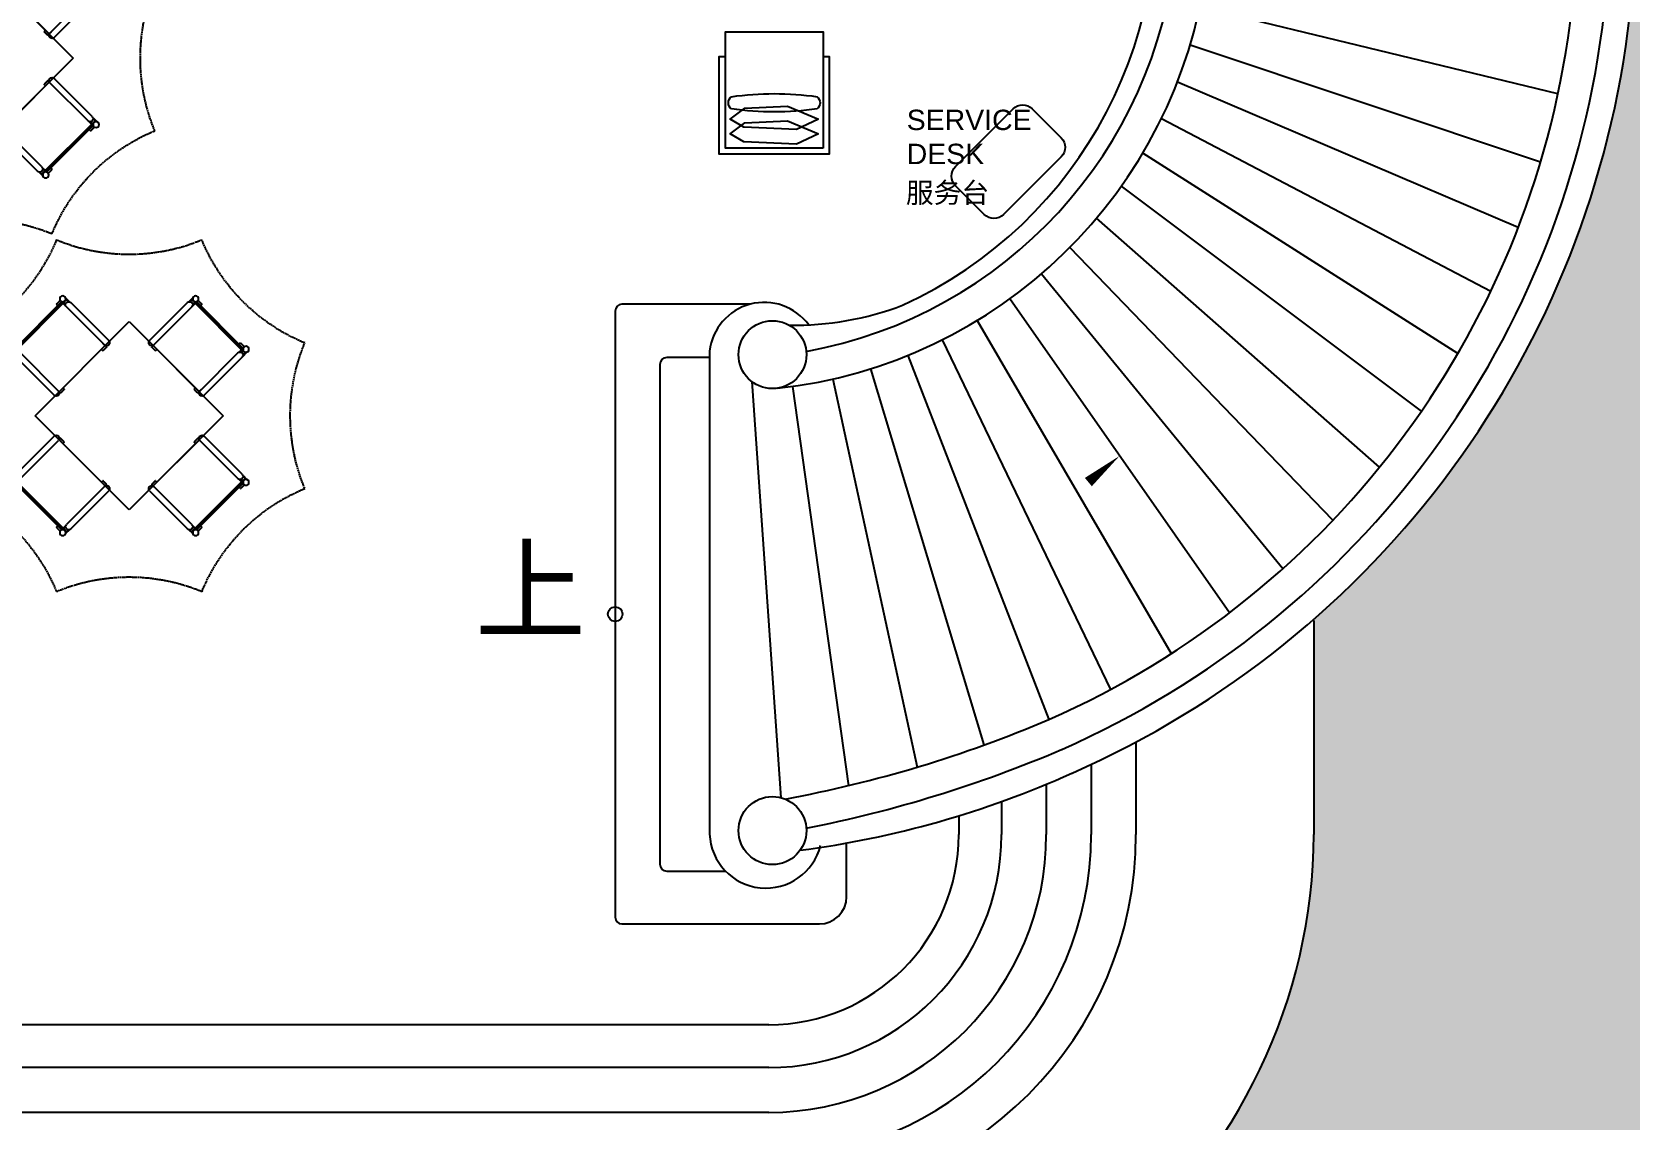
# Model space of a CAD drawing. Header units: millimetres. Extents: x -6033 to 120673, y -4970 to 90533.
# Drawn here: x 61797 to 73569, y 49717 to 57727 of the extents above; entities that cross this region are included whole.
import ezdxf

# ---------------------------------------------------------------- set-up
doc = ezdxf.new("R2010")
doc.units = ezdxf.units.MM
doc.linetypes.add('I-AR$0$ACAD_ISO02W100', pattern=[15, 12, -3])
for name, color, linetype in [('I-AR$0$3-地面', 8, 'Continuous'), ('I-AR$0$9-填充', 8, 'Continuous'), ('I-AR$0$A-stairs', 2, 'Continuous'), ('I-AR$0$D-FURN', 1, 'Continuous'), ('I-AR$0$FF-活动家具', 1, 'Continuous'), ('I-AR$0$ID-TEXT-HEADING-3', 3, 'Continuous'), ('I-AR$0$L-ELEV-MARK', 253, 'Continuous'), ('I-AR$0$P-平面活动家具', 1, 'Continuous')]:
    doc.layers.add(name, color=color, linetype=linetype)
doc.layers.add('I-AR$0$I-SCOPE', color=252, linetype='Continuous', lineweight=35)
doc.styles.add('I-AR$0$Arial', font='ARIALUNI.ttf')
doc.styles.add('I-AR$0$MtXpl_', font='SimSun.ttf')
pattern_1 = [(90, (-273251.6522538068, 190733.4542391462), (-359.2102448, 359.2102448), [95.25, -623.1704896]), (45, (-273251.6522538068, 190733.4542391462), (-359.2102448427661, 359.2102448427661), [95.25, -412.75]), (135, (-273251.6522538068, 190733.4542391462), (-359.2102448427661, -359.2102448427661), [95.25, -412.75])]

# ---------------------------------------------------------------- blocks, each defined once
blk = doc.blocks.new('I-AR$0$pool-chair')
at = {"layer": 'I-AR$0$P-平面活动家具'}
blk.add_lwpolyline([(7583.431403038206, 27375.4592798413), (8383.431403038148, 27375.45927984094), (8383.431403038156, 28325.45927984115), (7583.431403038211, 28325.45927984151)], close=True, dxfattribs=at)
for points in [[(7583.43140303821, 28125.45927984133), (7533.43140303821, 28125.45927984133), (7533.431403038183, 27325.45927984133), (8433.431403038183, 27325.45927984133), (8433.431403038188, 28125.45927984133), (8383.431403038154, 28125.45927984133)], [(7621.04293952445, 27611.40440998139), (7802.902928042509, 27527.29669840267), (8233.14011066156, 27546.28981285827), (8345.666630010122, 27611.25702909514), (8224.993877631896, 27702.29258525936), (7874.840591478445, 27718.57611960085), (7621.04293952445, 27611.40440998139)], [(7621.04293952445, 27492.02656301955), (7802.902928042509, 27407.91885144083), (8233.14011066156, 27426.91196589643), (8345.666630010122, 27491.8791821333), (8224.993877631896, 27582.91473829752), (7874.840591478445, 27599.19827263901), (7621.04293952445, 27492.02656301955)]]:
    blk.add_lwpolyline(points, dxfattribs=at)
for centre, radius, start, end in [((7670.931403038167, 27745.98108734847), 62.49999999998617, 126.8698976458505, 233.1301023541421), ((7983.431403038182, 25358.48108734848), 2462.500000000003, 81.82876644005023, 98.17123355994975), ((8295.9314030382, 27745.98108734847), 62.49999999998617, 306.8698976458361, 53.13010235418405), ((7983.431403038182, 30133.48108734849), 2462.500000000003, 261.828766440026, 278.1712335599741)]:
    blk.add_arc(centre, radius, start, end, dxfattribs=at)
blk = doc.blocks.new('I-AR$0$A$C5e96f56e')
at = {"layer": 'I-AR$0$L-ELEV-MARK', "color": 252, "linetype": 'I-AR$0$ACAD_ISO02W100'}
for centre, start, end in [((-989.9494936630363, 2389.94949366356), 270, 314.9999999976418), ((989.9494936595438, 2389.949493663502), 225, 270), ((-2389.949493663036, 989.9494936636183), 314.9999999976418, 0), ((2389.949493667344, 989.9494936636765), 180, 225), ((-2389.94949366292, -989.9494936589617), 0, 45), ((2389.949493667344, -989.9494936589035), 134.9999999976418, 180), ((-989.9494936630363, -2389.949493658787), 45, 90), ((989.9494936595438, -2389.949493658787), 90, 134.9999999976418)]:
    blk.add_arc(centre, 1400, start, end, dxfattribs=at)
blk = doc.blocks.new('I-AR$0$SGDFHGDH')
at = {"layer": 'I-AR$0$FF-活动家具', "lineweight": -3}
for p, q in [((270444.0835179845, 259794.8172836787), (270444.0835540656, 260190.8173004687)), ((270446.5836270346, 260242.3952539102), (270446.5834610866, 260201.1250618267)), ((270451.5835303146, 260207.5876207647), (270451.5835707715, 260234.849452412)), ((270481.583551167, 260230.1896313143), (270481.5835513453, 260236.0794924278)), ((270481.5835504825, 260207.5878104137), (270481.5835510769, 260227.2154158549)), ((270487.8760224691, 260246.6296053597), (270487.8760644505, 260241.8708815997)), ((270487.8760499675, 260218.8712093037), (270487.8760660226, 260198.0891870657)), ((270969.8382987556, 260241.8711527787), (270487.8760644856, 260241.8669009166)), ((270487.8760644856, 260241.8669009166), (270487.8766553396, 260230.1899497455)), ((270487.8768058511, 260227.2154158549), (270487.8782799727, 260198.0825856603)), ((270489.0835587296, 260190.8171050747), (270489.0835821026, 259794.8170925187)), ((270527.8760404155, 260241.8712901867), (270527.8760346785, 260256.8708883247)), ((270929.8383087736, 260256.8712978297), (270929.8382889236, 260241.8712198247)), ((270968.6305482686, 259794.8174852967), (270968.6305248966, 260190.8174978527)), ((270969.8382987556, 260241.8711527787), (270969.8383026505, 260246.8763201343)), ((270969.8382987556, 260241.8711527787), (270969.8388885906, 260230.2143370425)), ((270969.8383259146, 260198.0899381107), (270969.8383181386, 260218.8710048497)), ((270969.8390403361, 260227.2154158549), (270969.8405137643, 260198.0962912443)), ((270976.1305743554, 260230.2146554019), (270976.1305623507, 260236.1585990833)), ((270976.1306200536, 260207.5878266157), (270976.1305804127, 260227.2154158549)), ((270991.1587194655, 260230.2154158263), (270991.1587194655, 260230.2153880392)), ((271006.1305213126, 260207.5880077977), (271006.1306501306, 260234.849304868)), ((271011.1307134326, 260201.1247334657), (271011.1306732011, 260242.3951061026)), ((271013.6305295606, 260190.8173024597), (271013.6305529326, 259794.8172899027)), ((270967.8383596451, 259787.3232178664), (270967.8383400096, 259810.6230682887)), ((271218.8571748522, 259787.3232442735), (270238.8571748522, 259787.3232442735)), ((270238.8571748522, 259787.3232442735), (270238.8571748522, 258807.3232442735)), ((270487.8760370694, 259787.3232709016), (270487.8760428065, 259772.3232597567)), ((270487.8760370694, 259787.3232709016), (270969.838312635, 259787.3232176454)), ((270527.8760526385, 259772.3231927107), (270527.8760130345, 259787.3232664817)), ((270929.8383699018, 259787.3232220653), (270929.8383011465, 259772.3231223487)), ((270969.8383109776, 259772.3230553027), (270969.8383126595, 259787.5449446057)), ((271218.8571748522, 258807.3232442735), (271218.8571748522, 259787.3232442735)), ((269783.7851652156, 259579.5967920911), (269825.055357299, 259579.5969580392)), ((269818.592798361, 259574.5968888112), (269791.3309667137, 259574.5968483542)), ((270231.363135447, 259582.0969011412), (269835.363118657, 259582.0968650602)), ((271226.3512142573, 259582.0969011412), (271622.3512310473, 259582.0968650602)), ((271673.9291844888, 259579.5967920911), (271632.6589924053, 259579.5969580392)), ((271639.1215513433, 259574.5968888112), (271666.3833829907, 259574.5968483542)), ((269784.309128939, 259498.3043787102), (269769.309530801, 259498.3043844472)), ((269779.550813766, 259538.3043966566), (269784.309537526, 259538.3043546752)), ((269784.309266347, 259056.3421203702), (269784.3135182091, 259538.3043546401)), ((269784.3135182091, 259538.3043546401), (269795.9904693802, 259538.3037637861)), ((269795.9907878114, 259544.5968679588), (269790.1009266979, 259544.5968677804)), ((269818.592608712, 259544.5968686432), (269798.9650032708, 259544.5968680488)), ((269798.9650032708, 259538.3036132747), (269828.0978334654, 259538.302139153)), ((269807.309209822, 259538.3043691582), (269828.09123206, 259538.3043531032)), ((269835.363314051, 259537.0968603962), (270231.363326607, 259537.0968370232)), ((270238.8571482241, 259538.3043820564), (270238.8572014803, 259056.3421064907)), ((270238.8571482241, 259538.3043820564), (270253.857159369, 259538.3043763192)), ((270253.857226415, 259498.3043664872), (270238.857152644, 259498.3044060912)), ((271203.8571232893, 259498.3043664872), (271218.8571970603, 259498.3044060912)), ((271218.8572014802, 259538.3043820564), (271203.8571903353, 259538.3043763192)), ((271218.8572014802, 259538.3043820564), (271218.857148224, 259056.3421064907)), ((271622.3510356533, 259537.0968603962), (271226.3510230973, 259537.0968370232)), ((271658.7493464335, 259538.3036132747), (271629.616516239, 259538.302139153)), ((271650.4051398823, 259538.3043691582), (271629.6231176443, 259538.3043531032)), ((271639.1217409923, 259544.5968686432), (271658.7493464335, 259544.5968680488)), ((271661.7235618929, 259544.5968679588), (271667.6134230064, 259544.5968677804)), ((271673.4008314952, 259538.3043546401), (271661.7238803241, 259538.3037637861)), ((271673.4050833573, 259056.3421203702), (271673.4008314952, 259538.3043546401)), ((271678.1635359383, 259538.3043966566), (271673.4048121783, 259538.3043546752)), ((271673.4052207653, 259498.3043787102), (271688.4048189033, 259498.3043844472)), ((269769.309121296, 259096.3421103522), (269784.309199301, 259096.3421302022)), ((269784.309266347, 259056.3421203702), (269779.3040989914, 259056.3421164752)), ((269825.05568566, 259015.0497056932), (269783.7853130231, 259015.0497459247)), ((269784.309266347, 259056.3421203702), (269795.9660820832, 259056.3415305351)), ((269795.9657637238, 259050.0498447704), (269790.0218200425, 259050.0498567751)), ((269818.592411328, 259020.0498978132), (269791.3311142577, 259020.0497689952)), ((269795.9650032994, 259035.0216996602), (269795.9650310865, 259035.0216996602)), ((269798.9650032708, 259056.3413787897), (269828.0841278814, 259056.3399053614)), ((269818.59259251, 259050.0497990722), (269798.9650032708, 259050.049838713)), ((269828.090481015, 259056.3420932112), (269807.309414276, 259056.3421009872)), ((270231.362933829, 259057.5498708572), (269835.362921273, 259057.5498942292)), ((269835.363116666, 259012.5498895652), (270231.363129223, 259012.5498661932)), ((270238.8572012593, 259058.3420594806), (270215.557350837, 259058.3420791162)), ((270253.857363823, 259056.3421081482), (270238.63547452, 259056.3421064662)), ((270238.8571970604, 259096.342049224), (270253.857296777, 259096.3421179792)), ((271203.8569858813, 259056.3421081482), (271219.0788751843, 259056.3421064662)), ((271218.857152644, 259096.342049224), (271203.8570529273, 259096.3421179792)), ((271218.857148445, 259058.3420594806), (271242.1569988673, 259058.3420791162)), ((271622.3512330383, 259012.5498895652), (271226.3512204813, 259012.5498661932)), ((271226.3514158753, 259057.5498708572), (271622.3514284313, 259057.5498942292)), ((271629.6238686893, 259056.3420932112), (271650.4049354283, 259056.3421009872)), ((271658.7493464335, 259056.3413787897), (271629.6302218229, 259056.3399053614)), ((271632.6586640443, 259015.0497056932), (271673.9290366812, 259015.0497459247)), ((271639.1217571943, 259050.0497990722), (271658.7493464335, 259050.049838713)), ((271639.1219383763, 259020.0498978132), (271666.3832354466, 259020.0497689952)), ((271673.4050833573, 259056.3421203702), (271661.7482676211, 259056.3415305351)), ((271661.7485859805, 259050.0498447704), (271667.6925296619, 259050.0498567751)), ((271661.7493464049, 259035.0216996602), (271661.7493186179, 259035.0216996602)), ((271673.4050833573, 259056.3421203702), (271678.4102507129, 259056.3421164752)), ((271688.4052284083, 259096.3421103522), (271673.4051504033, 259096.3421302022)), ((270238.8571748522, 258807.3232442735), (271218.8571748522, 258807.3232442735)), ((270444.0835179845, 258799.8292048684), (270444.0835540656, 258403.8291880784)), ((270487.8760370694, 258807.3232176455), (270487.8760428065, 258822.3232287904)), ((270487.8760370694, 258807.3232176455), (270969.838312635, 258807.3232709017)), ((270489.0835587296, 258403.8293834724), (270489.0835821026, 258799.8293960284)), ((270527.8760526385, 258822.3232958364), (270527.8760130345, 258807.3232220654)), ((270929.8383699018, 258807.3232664817), (270929.8383011465, 258822.3233661984)), ((270967.8383596451, 258807.3232706807), (270967.8383400096, 258784.0234202584)), ((270968.6305482686, 258799.8290032504), (270968.6305248966, 258403.8289906944)), ((270969.8383109776, 258822.3234332444), (270969.8383126595, 258807.1015439414)), ((271013.6305295606, 258403.8291860874), (271013.6305529326, 258799.8291986444)), ((270446.5836270346, 258352.2512346369), (270446.5834610866, 258393.5214267204)), ((270487.8760499675, 258375.7752792434), (270487.8760660226, 258396.5573014814)), ((270487.8768058511, 258367.4310726922), (270487.8782799727, 258396.5639028868)), ((270969.8383259146, 258396.5565504364), (270969.8383181386, 258375.7754836974)), ((270969.8390403361, 258367.4310726922), (270969.8405137643, 258396.5501973028)), ((271011.1307134326, 258393.5217550814), (271011.1306732011, 258352.2513824445)), ((270451.5835303146, 258387.0588677824), (270451.5835707715, 258359.797036135)), ((270481.5835504825, 258387.0586781334), (270481.5835510769, 258367.4310726922)), ((270481.583551167, 258364.4568572328), (270481.5835513453, 258358.5669961193)), ((270487.8760224691, 258348.0168831874), (270487.8760644505, 258352.7756069474)), ((270487.8760644856, 258352.7795876305), (270487.8766553396, 258364.4565388016)), ((270969.8382987556, 258352.7753357684), (270487.8760644856, 258352.7795876305)), ((270527.8760404155, 258352.7751983604), (270527.8760346785, 258337.7756002224)), ((270929.8383087736, 258337.7751907174), (270929.8382889236, 258352.7752687224)), ((270969.8382987556, 258352.7753357684), (270969.8388885906, 258364.4321515046)), ((270969.8382987556, 258352.7753357684), (270969.8383026505, 258347.7701684128)), ((270976.1306200536, 258387.0586619314), (270976.1305804127, 258367.4310726922)), ((270976.1305743554, 258364.4318331452), (270976.1305623507, 258358.4878894638)), ((270991.1587194655, 258364.4310727208), (270991.1587194655, 258364.4311005078)), ((271006.1305213126, 258387.0584807494), (271006.1306501306, 258359.7971836791))]:
    blk.add_line(p, q, dxfattribs=at)
at = {"layer": 'I-AR$0$FF-活动家具', "color": 8, "lineweight": -3}
for p, q in [((270466.6116489446, 260230.1888737358), (270991.1587194655, 260230.2154158263)), ((270469.5554919475, 260227.2154158549), (270988.1588712938, 260227.2154158549)), ((269795.9915453899, 259559.5687701812), (269795.9650032994, 259035.0216996602)), ((269798.9650032708, 259556.6249271783), (269798.9650032708, 259038.021547832)), ((271658.7493464335, 259556.6249271783), (271658.7493464335, 259038.021547832)), ((271661.7228043145, 259559.5687701812), (271661.7493464049, 259035.0216996602)), ((270466.6116489446, 258364.4576148113), (270991.1587194655, 258364.4310727208)), ((270469.5554919475, 258367.4310726922), (270988.1588712938, 258367.4310726922))]:
    blk.add_line(p, q, dxfattribs=at)
at = {"layer": 'I-AR$0$FF-活动家具', "lineweight": -3, "flags": 128}
for points in [[(270488.0707085085, 260256.8709541477), (270488.1044694206, 260256.8709678047), (270488.6826600336, 260256.8710249037), (270489.6033094176, 260256.8710858377), (270490.8500594095, 260256.8709419437), (270492.4005981545, 260256.8709167277), (270494.2273223836, 260256.8709569327), (270496.2976008116, 260256.8711293327), (270498.5745214586, 260256.8711959067), (270501.0174523215, 260256.8711317997), (270503.5826953725, 260256.8711718907), (270506.2246244595, 260256.8709357257), (270508.8959998966, 260256.8708840527), (270511.5491996806, 260256.8709723517), (270514.1367801715, 260256.8711688017), (270516.6126990436, 260256.8710633187), (270518.9327231785, 260256.8708526807), (270521.0553543505, 260256.8709283997), (270522.9429076755, 260256.8709974197), (270524.5615033326, 260256.8710376177), (270525.8824084215, 260256.8709153017), (270526.8819436466, 260256.8708566127), (270527.5423495306, 260256.8710311547), (270527.8518202925, 260256.8710763647), (270527.8760346785, 260256.8708883247)], [(270929.8383087736, 260256.8712978297), (270929.9728767895, 260256.8713185907), (270930.4589488806, 260256.8710311497), (270931.2907497186, 260256.8709803757), (270932.4535858575, 260256.8710761387), (270933.9266656615, 260256.8712721457), (270935.6836088095, 260256.8711241707), (270937.6931770495, 260256.8712762217), (270939.9195624435, 260256.8710908447), (270942.3229314786, 260256.8710780817), (270944.8602739866, 260256.8710437477), (270947.4865244955, 260256.8711253537), (270950.1547488635, 260256.8708493147), (270952.8173168105, 260256.8711266107), (270955.4268524316, 260256.8709741557), (270957.9364727616, 260256.8708780957), (270960.3017068666, 260256.8710182777), (270962.4801391215, 260256.8712428467), (270964.4329550136, 260256.8711783147), (270966.1254679515, 260256.8712231577), (270967.5272208676, 260256.8711209187), (270968.6133453805, 260256.8710130717), (270969.3644767556, 260256.8709549207), (270969.6376556655, 260256.8712843077)], [(270527.8760526385, 259772.3231927107), (270527.7414251695, 259772.3231677157), (270527.2554463985, 259772.3229837567), (270526.4235861065, 259772.3230302977), (270525.2608094215, 259772.3229387677), (270523.7876957515, 259772.3232183937), (270522.0307270155, 259772.3228865027), (270520.0211249085, 259772.3232100847), (270517.7948328356, 259772.3229240627), (270515.3915232545, 259772.3229410577), (270512.8541212925, 259772.3229711587), (270510.2278707835, 259772.3228895527), (270507.5595869615, 259772.3231613587), (270504.8970190145, 259772.3228840627), (270502.2876023015, 259772.3230449847), (270499.7779225176, 259772.3231368107), (270497.4127478665, 259772.3230008627), (270495.2342222916, 259772.3232476927), (270493.2813469456, 259772.3233079917), (270491.5889529145, 259772.3232716147), (270490.1871744115, 259772.3228939877), (270489.1010498985, 259772.3230018357), (270488.3499779775, 259772.3230642197), (270487.9472846526, 259772.3230739027), (270487.8760428065, 259772.3232597567)], [(270969.8383109776, 259772.3230553027), (270969.8351854975, 259772.3233108027), (270969.6099258586, 259772.3230471017), (270969.0317352455, 259772.3229900027), (270968.1111453155, 259772.3229333027), (270966.8643953245, 259772.3230771967), (270965.3137376705, 259772.3230939457), (270963.4870134415, 259772.3230537407), (270961.4167350135, 259772.3228813407), (270959.1397804996, 259772.3232903987), (270956.6970024115, 259772.3228873397), (270954.1316660405, 259772.3233186487), (270951.4897708186, 259772.3230791807), (270948.8183359285, 259772.3231266207), (270946.1651955986, 259772.3230425557), (270943.5776406945, 259772.3233259707), (270941.1017556895, 259772.3229558207), (270938.7816721005, 259772.3231622257), (270936.6590409285, 259772.3230865067), (270934.7714876035, 259772.3230174867), (270933.1528324925, 259772.3229730557), (270931.8319868575, 259772.3230996047), (270930.8323921785, 259772.3231540607), (270930.1719862946, 259772.3229795187), (270929.8625749865, 259772.3229385417), (270929.8383011465, 259772.3231223487)], [(271203.8571232893, 259498.3043664872), (271203.8570982943, 259498.4389939562), (271203.8569143353, 259498.9249727272), (271203.8569608763, 259499.7568330192), (271203.8568693463, 259500.9196097042), (271203.8571489723, 259502.3927233742), (271203.8568170813, 259504.1496921102), (271203.8571406633, 259506.1592942172), (271203.8568546413, 259508.3855862902), (271203.8568716363, 259510.7888958712), (271203.8569017373, 259513.3262978332), (271203.8568201313, 259515.9525483422), (271203.8570919373, 259518.6208321642), (271203.8568146413, 259521.2834001112), (271203.8569755633, 259523.8928168242), (271203.8570673893, 259526.4024966082), (271203.8569314413, 259528.7676712592), (271203.8571782713, 259530.9461968342), (271203.8572385703, 259532.8990721802), (271203.8572021933, 259534.5914662112), (271203.8568245663, 259535.9932447142), (271203.8569324143, 259537.0793692272), (271203.8569947983, 259537.8304411482), (271203.8570044813, 259538.2331344732), (271203.8571903353, 259538.3043763192)], [(271688.4048847263, 259538.1097106172), (271688.4048983833, 259538.0759497052), (271688.4049554823, 259537.4977590922), (271688.4050164163, 259536.5771097082), (271688.4048725223, 259535.3303597162), (271688.4048473063, 259533.7798209712), (271688.4048875113, 259531.9530967422), (271688.4050599113, 259529.8828183142), (271688.4051264853, 259527.6058976671), (271688.4050623783, 259525.1629668042), (271688.4051024693, 259522.5977237532), (271688.4048663043, 259519.9557946662), (271688.4048146313, 259517.2844192292), (271688.4049029303, 259514.6312194452), (271688.4050993803, 259512.0436389542), (271688.4049938973, 259509.5677200822), (271688.4047832593, 259507.2476959472), (271688.4048589783, 259505.1250647752), (271688.4049279983, 259503.2375114502), (271688.4049681963, 259501.6189157932), (271688.4048458803, 259500.2980107042), (271688.4047871913, 259499.2984754792), (271688.4049617333, 259498.6380695952), (271688.4050069433, 259498.3285988332), (271688.4048189033, 259498.3043844472)], [(271203.8569858813, 259056.3421081482), (271203.8572413813, 259056.3452336282), (271203.8569776803, 259056.5704932672), (271203.8569205813, 259057.1486838802), (271203.8568638813, 259058.0692738102), (271203.8570077753, 259059.3160238012), (271203.8570245243, 259060.8666814552), (271203.8569843193, 259062.6934056842), (271203.8568119193, 259064.7636841122), (271203.8572209773, 259067.0406386262), (271203.8568179183, 259069.4834167142), (271203.8572492273, 259072.0487530852), (271203.8570097593, 259074.6906483072), (271203.8570571993, 259077.3620831972), (271203.8569731343, 259080.0152235272), (271203.8572565493, 259082.6027784312), (271203.8568863993, 259085.0786634362), (271203.8570928043, 259087.3987470252), (271203.8570170853, 259089.5213781972), (271203.8569480653, 259091.4089315222), (271203.8569036343, 259093.0275866332), (271203.8570301833, 259094.3484322682), (271203.8570846393, 259095.3480269472), (271203.8569100973, 259096.0084328312), (271203.8568691203, 259096.3178441392), (271203.8570529273, 259096.3421179792)], [(271688.4052284083, 259096.3421103522), (271688.4052491693, 259096.2075423362), (271688.4049617283, 259095.7214702452), (271688.4049109543, 259094.8896694072), (271688.4050067173, 259093.7268332682), (271688.4052027243, 259092.2537534642), (271688.4050547493, 259090.4968103162), (271688.4052068003, 259088.4872420762), (271688.4050214233, 259086.2608566822), (271688.4050086603, 259083.8574876472), (271688.4049743263, 259081.3201451392), (271688.4050559323, 259078.6938946302), (271688.4047798933, 259076.0256702622), (271688.4050571893, 259073.3631023152), (271688.4049047343, 259070.7535666942), (271688.4048086743, 259068.2439463642), (271688.4049488563, 259065.8787122591), (271688.4051734253, 259063.7002800042), (271688.4051088933, 259061.7474641122), (271688.4051537363, 259060.0549511742), (271688.4050514973, 259058.6531982582), (271688.4049436503, 259057.5670737452), (271688.4048854993, 259056.8159423702), (271688.4052148863, 259056.5427634602)]]:
    blk.add_lwpolyline(points, dxfattribs=at)
at = {"layer": 'I-AR$0$FF-活动家具', "lineweight": -3}
for points in [[(269769.309464978, 259538.1097106172), (269769.309451321, 259538.0759497052), (269769.309394222, 259537.4977590922), (269769.309333288, 259536.5771097082), (269769.309477182, 259535.3303597162), (269769.309502398, 259533.7798209712), (269769.309462193, 259531.9530967422), (269769.309289793, 259529.8828183142), (269769.309223219, 259527.6058976671), (269769.309287326, 259525.1629668042), (269769.309247235, 259522.5977237532), (269769.3094834, 259519.9557946662), (269769.309535073, 259517.2844192292), (269769.309446774, 259514.6312194452), (269769.309250324, 259512.0436389542), (269769.309355807, 259509.5677200822), (269769.309566445, 259507.2476959472), (269769.309490726, 259505.1250647752), (269769.309421706, 259503.2375114502), (269769.309381508, 259501.6189157932), (269769.309503824, 259500.2980107042), (269769.309562513, 259499.2984754792), (269769.309387971, 259498.6380695952), (269769.309342761, 259498.3285988332), (269769.309530801, 259498.3043844472)], [(270253.857226415, 259498.3043664872), (270253.85725141, 259498.4389939562), (270253.857435369, 259498.9249727272), (270253.857388828, 259499.7568330192), (270253.857480358, 259500.9196097042), (270253.857200732, 259502.3927233742), (270253.857532623, 259504.1496921102), (270253.857209041, 259506.1592942172), (270253.857495063, 259508.3855862902), (270253.857478068, 259510.7888958712), (270253.857447967, 259513.3262978332), (270253.857529573, 259515.9525483422), (270253.857257767, 259518.6208321642), (270253.857535063, 259521.2834001112), (270253.857374141, 259523.8928168242), (270253.857282315, 259526.4024966082), (270253.857418263, 259528.7676712592), (270253.857171433, 259530.9461968342), (270253.857111134, 259532.8990721802), (270253.857147511, 259534.5914662112), (270253.857525138, 259535.9932447142), (270253.85741729, 259537.0793692272), (270253.857354906, 259537.8304411482), (270253.857345223, 259538.2331344732), (270253.857159369, 259538.3043763192)], [(269769.309121296, 259096.3421103522), (269769.309100535, 259096.2075423362), (269769.309387976, 259095.7214702452), (269769.30943875, 259094.8896694072), (269769.309342987, 259093.7268332682), (269769.30914698, 259092.2537534642), (269769.309294955, 259090.4968103162), (269769.309142904, 259088.4872420762), (269769.309328281, 259086.2608566822), (269769.309341044, 259083.8574876472), (269769.309375378, 259081.3201451392), (269769.309293772, 259078.6938946302), (269769.309569811, 259076.0256702622), (269769.309292515, 259073.3631023152), (269769.30944497, 259070.7535666942), (269769.30954103, 259068.2439463642), (269769.309400848, 259065.8787122591), (269769.309176279, 259063.7002800042), (269769.309240811, 259061.7474641122), (269769.309195968, 259060.0549511742), (269769.309298207, 259058.6531982582), (269769.309406054, 259057.5670737452), (269769.309464205, 259056.8159423702), (269769.309134818, 259056.5427634602)], [(270253.857363823, 259056.3421081482), (270253.857108323, 259056.3452336282), (270253.857372024, 259056.5704932672), (270253.857429123, 259057.1486838802), (270253.857485823, 259058.0692738102), (270253.857341929, 259059.3160238012), (270253.85732518, 259060.8666814552), (270253.857365385, 259062.6934056842), (270253.857537785, 259064.7636841122), (270253.857128727, 259067.0406386262), (270253.857531786, 259069.4834167142), (270253.857100477, 259072.0487530852), (270253.857339945, 259074.6906483072), (270253.857292505, 259077.3620831972), (270253.85737657, 259080.0152235272), (270253.857093155, 259082.6027784312), (270253.857463305, 259085.0786634362), (270253.8572569, 259087.3987470252), (270253.857332619, 259089.5213781972), (270253.857401639, 259091.4089315222), (270253.85744607, 259093.0275866332), (270253.857319521, 259094.3484322682), (270253.857265065, 259095.3480269472), (270253.857439607, 259096.0084328312), (270253.857480584, 259096.3178441392), (270253.857296777, 259096.3421179792)], [(270527.8760526385, 258822.3232958364), (270527.7414251695, 258822.3233208314), (270527.2554463985, 258822.3235047904), (270526.4235861065, 258822.3234582494), (270525.2608094215, 258822.3235497794), (270523.7876957515, 258822.3232701534), (270522.0307270155, 258822.3236020444), (270520.0211249085, 258822.3232784624), (270517.7948328356, 258822.3235644844), (270515.3915232545, 258822.3235474894), (270512.8541212925, 258822.3235173884), (270510.2278707835, 258822.3235989944), (270507.5595869615, 258822.3233271884), (270504.8970190145, 258822.3236044844), (270502.2876023015, 258822.3234435624), (270499.7779225176, 258822.3233517364), (270497.4127478665, 258822.3234876844), (270495.2342222916, 258822.3232408544), (270493.2813469456, 258822.3231805554), (270491.5889529145, 258822.3232169324), (270490.1871744115, 258822.3235945594), (270489.1010498985, 258822.3234867114), (270488.3499779775, 258822.3234243274), (270487.9472846526, 258822.3234146444), (270487.8760428065, 258822.3232287904)], [(270969.8383109776, 258822.3234332444), (270969.8351854975, 258822.3231777444), (270969.6099258586, 258822.3234414454), (270969.0317352455, 258822.3234985444), (270968.1111453155, 258822.3235552444), (270966.8643953245, 258822.3234113504), (270965.3137376705, 258822.3233946014), (270963.4870134415, 258822.3234348064), (270961.4167350135, 258822.3236072064), (270959.1397804996, 258822.3231981484), (270956.6970024115, 258822.3236012074), (270954.1316660405, 258822.3231698984), (270951.4897708186, 258822.3234093664), (270948.8183359285, 258822.3233619264), (270946.1651955986, 258822.3234459914), (270943.5776406945, 258822.3231625764), (270941.1017556895, 258822.3235327264), (270938.7816721005, 258822.3233263214), (270936.6590409285, 258822.3234020404), (270934.7714876035, 258822.3234710604), (270933.1528324925, 258822.3235154914), (270931.8319868575, 258822.3233889424), (270930.8323921785, 258822.3233344864), (270930.1719862946, 258822.3235090284), (270929.8625749865, 258822.3235500054), (270929.8383011465, 258822.3233661984)], [(270488.0707085085, 258337.7755343994), (270488.1044694206, 258337.7755207424), (270488.6826600336, 258337.7754636434), (270489.6033094176, 258337.7754027094), (270490.8500594095, 258337.7755466034), (270492.4005981545, 258337.7755718194), (270494.2273223836, 258337.7755316144), (270496.2976008116, 258337.7753592144), (270498.5745214586, 258337.7752926404), (270501.0174523215, 258337.7753567474), (270503.5826953725, 258337.7753166564), (270506.2246244595, 258337.7755528214), (270508.8959998966, 258337.7756044944), (270511.5491996806, 258337.7755161954), (270514.1367801715, 258337.7753197454), (270516.6126990436, 258337.7754252284), (270518.9327231785, 258337.7756358664), (270521.0553543505, 258337.7755601474), (270522.9429076755, 258337.7754911274), (270524.5615033326, 258337.7754509294), (270525.8824084215, 258337.7755732454), (270526.8819436466, 258337.7756319344), (270527.5423495306, 258337.7754573924), (270527.8518202925, 258337.7754121824), (270527.8760346785, 258337.7756002224)], [(270929.8383087736, 258337.7751907174), (270929.9728767895, 258337.7751699564), (270930.4589488806, 258337.7754573974), (270931.2907497186, 258337.7755081714), (270932.4535858575, 258337.7754124084), (270933.9266656615, 258337.7752164014), (270935.6836088095, 258337.7753643764), (270937.6931770495, 258337.7752123254), (270939.9195624435, 258337.7753977024), (270942.3229314786, 258337.7754104654), (270944.8602739866, 258337.7754447994), (270947.4865244955, 258337.7753631934), (270950.1547488635, 258337.7756392324), (270952.8173168105, 258337.7753619364), (270955.4268524316, 258337.7755143914), (270957.9364727616, 258337.7756104514), (270960.3017068666, 258337.7754702694), (270962.4801391215, 258337.7752457004), (270964.4329550136, 258337.7753102324), (270966.1254679515, 258337.7752653894), (270967.5272208676, 258337.7753676284), (270968.6133453805, 258337.7754754754), (270969.3644767556, 258337.7755336264), (270969.6376556655, 258337.7752042394)]]:
    blk.add_lwpolyline(points, dxfattribs=at)
for centre, radius in [((270466.6116489446, 260252.1608654407), 21.9719917048623), ((270991.1587194655, 260252.1873896157), 21.97197378941146), ((269774.019553685, 259559.5687701812), 21.9719917048623), ((271683.6947960193, 259559.5687701812), 21.9719917048623), ((269773.99302951, 259035.0216996602), 21.97197378941146), ((271683.7213201943, 259035.0216996602), 21.97197378941146), ((270466.6116489446, 258342.4856231064), 21.9719917048623), ((270991.1587194655, 258342.4590989314), 21.97197378941146)]:
    blk.add_circle(centre, radius, dxfattribs=at)
for centre, radius, start, end in [((270466.5835379965, 260190.8173283237), 22.50000000000043, 0, 180), ((270469.5556437476, 260252.1873896157), 24.97197376128328, 180, 269.9996517070431), ((270991.1305747975, 260190.8173283237), 22.50000000000057, 0, 180), ((270988.1587194937, 260252.1873896157), 24.97197376128328, 270.0003482896219, 0), ((270466.5835379965, 259794.8173283237), 22.50000000000043, 180, 0), ((270991.1305747975, 259794.8173283237), 22.50000000000043, 180, 0), ((269773.99302951, 259556.6247753782), 24.97197376128328, 0.0003482929569251492, 90), ((269835.363090802, 259559.5968811292), 22.50000000000043, 90, 270), ((270231.363090802, 259559.5968811292), 22.50000000000043, 270, 90), ((271226.3512589023, 259559.5968811292), 22.50000000000043, 90, 270), ((271622.3512589023, 259559.5968811292), 22.50000000000043, 270, 90), ((271683.7213201943, 259556.6247753782), 24.97197376128328, 90, 179.9996517070431), ((269773.99302951, 259038.0216996321), 24.97197376128328, 270, 359.9996517103781), ((269835.363090802, 259035.0498443282), 22.50000000000057, 90, 270), ((270231.363090802, 259035.0498443282), 22.50000000000043, 270, 90), ((271226.3512589023, 259035.0498443282), 22.50000000000043, 90, 270), ((271622.3512589023, 259035.0498443282), 22.50000000000057, 270, 90), ((271683.7213201943, 259038.0216996321), 24.97197376128328, 180.0003482896219, 270), ((270466.5835379965, 258799.8291602234), 22.50000000000043, 0, 180), ((270991.1305747975, 258799.8291602234), 22.50000000000043, 0, 180), ((270466.5835379965, 258403.8291602234), 22.50000000000043, 180, 0), ((270991.1305747975, 258403.8291602234), 22.50000000000057, 180, 0), ((270469.5556437476, 258342.4590989314), 24.97197376128328, 90.00034829295691, 180), ((270988.1587194937, 258342.4590989314), 24.97197376128328, 0, 89.99965171037813)]:
    blk.add_arc(centre, radius, start, end, dxfattribs=at)
blk = doc.blocks.new('I-AR')
at = {"layer": 'I-AR$0$9-填充'}
h = blk.add_hatch(dxfattribs=at)
h.set_pattern_fill('GRASS', color=256, scale=20)
h.set_pattern_definition(pattern_1)
edge = h.paths.add_edge_path()
edge.add_line((96200, 65940), (67080, 65940))
edge.add_line((67080, 65940), (67098.56772479462, 65404.42143392797))
edge.add_arc((66800.59285495663, 58350.82716810788), 7059.885345376705, 59.555843105020074, 87.58101235503852, ccw=False)
edge.add_arc((66906.49363074219, 58690.435928249), 6713.926906089807, -7.215279069314988, 58.866463392851585, ccw=False)
edge.add_arc((66662.11441001808, 58632.79464086366), 6949.686958628766, 311.2033822070371, 353.509241579528, ccw=False)
edge.add_line((71240.10862691654, 53404.01679389164), (71240.10862691654, 51864.1770050895))
edge.add_arc((67179.426417273, 51841.1126786668), 4060.747710812019, -50.80688439189572, 0.32543161034237755, ccw=False)
edge.add_arc((73234.28660323424, 55945.38266907228), 8047.017238033767, 244.3073907732731, 262.3810128212969)
edge.add_arc((72594.40225089621, 52652.27799340905), 4702.300663284884, 264.7896409812221, 298.7984684725511)
edge.add_arc((72620.93916342175, 53741.83595042868), 5670.870263654464, 293.2517854655098, 330.6093027463011)
edge.add_arc((73250.80273834476, 52752.0384155091), 4669.216621075791, 337.4147043296702, 357.6494503984037)
edge.add_arc((84681.55240436131, 51782.82073227296), 6810.015933267933, 142.3864570404765, 173.4423989128501, ccw=False)
edge.add_arc((84374.33677422674, 52142.85514023763), 6347.66766899079, 93.15542869634908, 143.2683220727298, ccw=False)
edge.add_arc((84658.98816873273, 52466.32591896318), 6047.901985582997, 43.873240230559304, 96.0179040917115, ccw=False)
edge.add_arc((84453.25547138369, 51889.92360785799), 6601.338333766303, -39.79963821011472, 46.242770026181006, ccw=False)
edge.add_arc((81977.60784296179, 54545.90765867641), 10213.63518444022, 299.3577383532407, 317.6421154930655, ccw=False)
edge.add_arc((89994.78118272172, 40495.08083228706), 5964.052808016905, 120.308866941474, 149.0495847369888)
edge.add_arc((87881.37239511451, 41845.80067141893), 3457.635540556235, 150.2340941762149, 180.1543724875687)
edge.add_arc((85724.12870252365, 42303.87885726741), 1381.826173200813, 199.7699118248811, 246.5201334327749)
edge.add_arc((82877.2327868999, 37779.21967953871), 3985.327974789196, -35.309581790730476, 54.816404415500074, ccw=False)
edge.add_arc((80299.08139790548, 40760.85994444831), 7869.279253358517, 301.873360268039, 317.80806438167986, ccw=False)
edge.add_arc((84638.83056885703, 33541.60470388152), 567.3400906768735, 108.9700077243262, 192.3596683134018)
edge.add_arc((84831.74482778413, 33583.87731577703), 764.8315715407028, 192.3596683134025, 228.2216972283975)
edge.add_arc((87824.90804032749, 35941.96613408843), 4565.624419428991, 219.897175101431, 247.6207879858491)
edge.add_arc((89768.45910380734, 40705.18112126525), 9710.085716633463, 247.7172706748629, 260.9367800147598)
edge.add_arc((85123.5449576187, 20762.35167126564), 10812.49754468073, 51.718316115996686, 73.25431967458098, ccw=False)
edge.add_arc((87587.82646075264, 24098.68160498494), 6668.18964409117, 6.697701199655683, 50.579299126780086, ccw=False)
edge.add_line((94210.50790942414, 24876.39849369839), (96200.00000000047, 24876.39849369839))
edge.add_line((96200, 24876.39849369839), (96200, 65940))
h.paths.add_polyline_path([(79188.21396048786, 58194.70486277889), (76733.91714635445, 58362.11796900173), (76901.33025257709, 60816.41478313503), (79355.6270667105, 60649.00167691219)], flags=16)
h.paths.add_polyline_path([(78974.39963007392, 58439.82408297478), (76979.03636655072, 58575.93229941613), (77115.14458299195, 60571.29556293912), (79110.50784651516, 60435.1873464978)], flags=0)
h = blk.add_hatch(dxfattribs=at)
h.set_pattern_fill('GRASS', color=256, scale=20)
h.set_pattern_definition(pattern_1)
h.paths.add_polyline_path([(72039.88993051508, 43323.37970135696), (66736.40636357898, 43323.37970135696), (66736.40636357898, 47540.84223780019), (67135.79376161471, 47540.84223780019, 0.05308976896595777), (68026.54472520901, 47627.04305255288, 0.04941643247635087), (68919.90268008644, 47023.18059761255, 0.08380965647664035), (71946.5396132567, 46110.89822130199, 0.1474850686662842), (75668.74034640007, 46849.23527285215, 0.1651522259988702), (79233.30514703086, 50137.02929380894, 0.08978096657328384), (79769.66950339498, 52404.05356219455, -0.1340931946128999), (80765.71797912335, 54808.82199953339, -0.2199925599541282), (84160.7436819314, 56638.10320494944, -0.2310382246045116), (87686.57099251216, 55333.67627093985, -0.3940001540958336), (88102.9223605222, 48892.5141667682, -0.07905053784504817), (86045.50165902963, 47267.29612624753, 0.1308033536829855), (83263.27495381003, 44495.49076381759, 0.06253693498884307), (82350.18951472128, 41902.81886222624, 0.186529228159533), (79344.38717179978, 39992.32384655465), (72039.88993051508, 39992.32384655465)])
at = {"layer": 'I-AR$0$I-SCOPE'}
h = blk.add_hatch(dxfattribs=at)
h.set_pattern_fill('ANSI31', color=256, scale=200)
h.set_pattern_definition([(45, (0, 0), (-449.0128060534577, 449.0128060534577), [])])
h.paths.add_polyline_path([(63300.00000000001, 72640), (66630, 72640), (66630, 70889.38256153524), (90600, 70889.99999999999), (90600, 66390.00000000001), (96650.00000000001, 66390.00000000001), (96650, 24876.39849369839), (18340, 24876.39849369839), (18340, 66390), (48090, 66390), (48090, 72640), (51400, 72640), (51400, 72649.88673694879), (52869.5, 72649.88673694879), (52869.5, 72640), (55240.00000000001, 72640), (55240.00000000001, 72790.00000000013), (59460, 72790.00000000013), (59460, 72640), (61830.5, 72640), (61830.5, 72649.88673694879), (63300, 72649.88673694879)], flags=16)
h.paths.add_polyline_path([(7330, 0), (7330, -1770), (11180, -1770), (11180, 0), (18450, 0), (18449.99999999991, 2899.999999999971), (27550, 2899.999999999971), (27550, 18090), (37037.33127936907, 18090), (37037.33127936907, 17350), (96200, 17350), (96200, 18120), (114640, 18120), (114640, 84500), (0, 84500), (0, 0)])
at = {"layer": 'I-AR$0$3-地面', "color": 3}
blk.add_line((71240.10862691654, 53394.33280677747), (71240.10862691654, 51818.04835224975), dxfattribs=at)
blk.add_arc((67179.426417273, 51841.11267866677), 4060.747710812017, 309.1931156220633, 359.6745683893251, dxfattribs=at)
at = {"layer": 'I-AR$0$A-stairs'}
for p, q in [((73037.89122581622, 57270.52152814131), (70399.81461112062, 57910.46549082705)), ((70328.21887759631, 57630.95583140489), (72910.20835814485, 56770.63459030481)), ((72744.79981322447, 56286.04021737978), (70234.35186322173, 57358.25083149504)), ((70116.8871629578, 57090.0787841953), (72542.62945600552, 55817.50409947537)), ((72301.20028016483, 55360.63501950796), (69978.79763778718, 56833.99629354876)), ((69820.85614289762, 56590.73390913344), (72031.1434439593, 54934.16715607818)), ((71722.30693043629, 54521.74006875957), (69639.68446544232, 56356.29185304258)), ((71380.07398546254, 54133.10848703154), (69442.76033850992, 56140.73358713611)), ((69232.71354819043, 55945.24343025254), (71012.36898199515, 53776.70535034288)), ((70617.21516261017, 53449.79395830873), (68999.96055893088, 55761.65049744613)), ((68759.63830846595, 55602.12817896769), (70189.80218598666, 53149.9361716164)), ((69743.1713246596, 52887.06524180059), (68505.11623149877, 55461.44794757565)), ((66788.2424248294, 55329.41661995029), (66473.08804455167, 55329.41661995029)), ((66788.2424248294, 55377.0873746498), (66788.2424248294, 51821.64812204221)), ((68249.39506202703, 55345.72978849904), (69287.11494769482, 52664.90638657197)), ((66423.08804455167, 55279.41661995029), (66423.08804455167, 51599.62817562159)), ((68811.65876587806, 52477.65708687334), (67976.31417798996, 55247.57762743541)), ((67098.98246622318, 55153.20257985633), (67313.70938518224, 52089.741288183)), ((67398.22626985842, 55117.44028981242), (67810.6253288663, 52178.07901023375)), ((67695.92686614627, 55171.85158525754), (68316.83866876038, 52314.11319343475)), ((69929.0243539256, 52498.83602987387), (69929.0243539256, 51818.04835224972)), ((69599.0243539256, 52334.16710747874), (69599.0243539256, 51818.04835224972)), ((69269.0243539256, 52190.57690414495), (69269.0243539256, 51818.04835224972)), ((68939.0243539256, 52061.01297454681), (68939.0243539256, 51818.04835224972)), ((68624.0243539256, 51956.26404613125), (68624.0243539256, 51818.04835224972)), ((66473.08804455167, 51549.62817562159), (66905.8880196265, 51549.62817562159)), ((67224.0243539256, 50418.04835224972), (57369.28386240778, 50418.04835224972)), ((67224.0243539256, 50103.04835224972), (57369.28386240778, 50103.04835224972)), ((67224.0243539256, 49773.04835224972), (57369.28386240778, 49773.04835224972))]:
    blk.add_line(p, q, dxfattribs=at)
blk.add_lwpolyline([(67087.60228879238, 55722.48740403235), (66143.06845611194, 55722.48740403235, 0.414213562373095), (66093.06845611194, 55672.48740403235), (66093.06845611194, 51210.05416226739, 0.414213562373095), (66143.06845611194, 51160.05416226739), (67597.4396843384, 51160.05416226739, 0.4142135623730951), (67797.4396843384, 51360.05416226739), (67797.4396843384, 51755.51894339861)], format="xyb", dxfattribs=at)
for centre in [(67251.65471515199, 55351.17021460258), (67251.65471515199, 51847.56528208949)]:
    blk.add_circle(centre, 250, dxfattribs=at)
for centre, radius, start, end in [((66905.17464369582, 58656.68482691518), 3573.422980766898, 276.1503935717765, 68.5955007771242), ((66886.82184980018, 58618.18438989346), 3190.207030467707, 294.510115517866, 85.84337181942666), ((66904.2462058696, 58656.13750996711), 3334.271442797044, 280.3006369567259, 68.5848462682038), ((66662.11441001808, 58632.79464086369), 6519.686958628758, 293.7424939443005, 353.5331483283456), ((66662.11441001808, 58632.79464086369), 6759.686958628758, 293.7424939443005, 353.5331483283456), ((66662.11441001808, 58632.79464086369), 6949.686958628758, 293.7424939443005, 353.5331483283456), ((67191.54997429857, 55329.9671154285), 406.0508567750887, 36.3292216024121, 173.3360848548003), ((67415.92841599183, 57787.71962117852), 2219.301969053634, 268.935202503897, 290.9733588394826), ((66473.08804455167, 55279.41661995029), 50, 90, 180), ((65671.36467117677, 61148.6250594829), 9222.10022626277, 280.4541139181023, 293.0836421862579), ((65671.36467117677, 61148.62505948431), 9462.10022626424, 281.1494406477081, 293.0836421862579), ((66527.33782790927, 58787.40719499861), 7145.670794872571, 277.4597601158678, 294.1929157179908), ((67203.31018353673, 51839.7101237661), 415.4605639822864, 182.491699162436, 345.7766814982073), ((67224.0243539256, 51818.04835224972), 1400, 270, 0), ((67224.0243539256, 51818.04835224972), 1715, 270, 0), ((67224.0243539256, 51818.04835224972), 2045, 270, 0), ((67224.0243539256, 51818.04835224972), 2375, 270, 0), ((67224.0243539256, 51818.04835224972), 2705, 270, 0), ((66473.08804455167, 51599.62817562159), 50, 180, 270)]:
    blk.add_arc(centre, radius, start, end, dxfattribs=at)
at = {"layer": 'I-AR$0$D-FURN'}
blk.add_lwpolyline([(68599.93954957975, 56736.06135811625), (69024.20361829223, 57160.32542682815, -0.414213562373095), (69165.62497452926, 57160.32542682815), (69377.7570088855, 56948.19339247214, -0.414213562373095), (69377.7570088855, 56806.77203623488), (68953.49294017302, 56382.50796752298, -0.414213562373095), (68812.07158393646, 56382.50796752298), (68599.93954957975, 56594.64000187899, -0.414213562373095)], format="xyb", close=True, dxfattribs=at)
at = {"layer": 'I-AR$0$L-ELEV-MARK'}
blk.add_lwpolyline([(66093.06845611194, 53441.27078314987, 0, 0, 0), (66788.2424248294, 53441.27078314987, 0, 0, 0.1982197240529373), (69808.58786077006, 54605.72222787741, 0, 80.00000000000001, 0), (69578.57723234082, 54413.12131715898, 0, 0, 0)], format="xyseb", dxfattribs=at)
blk.add_circle((66093.06845611194, 53441.27078314987), 53.91314327763394, dxfattribs=at)
at = {"layer": 'I-AR$0$FF-活动家具', "lineweight": -3, "xscale": -1, "rotation": 134.9999999999999}
for p in [(53325.15708901407, 432319.8306696637), (54429.70789380977, 429686.4573689253)]:
    blk.add_blockref('I-AR$0$SGDFHGDH', p, dxfattribs=at)
at = {"layer": 'I-AR$0$L-ELEV-MARK', "xscale": -1, "rotation": 202.4999999999999}
for p in [(61408.47225068742, 57534.7242888794), (60336.95864005759, 54947.86159784469), (62513.02305548312, 54901.350988141)]:
    blk.add_blockref('I-AR$0$A$C5e96f56e', p, dxfattribs=at)
at = {"layer": 'I-AR$0$P-平面活动家具', "xscale": -0.9000000000000001, "yscale": 0.9000000000000001, "zscale": 0.9000000000000001}
blk.add_blockref('I-AR$0$pool-chair', (74450.12334315525, 32233.69821827437), dxfattribs=at)
at = {"layer": 'I-AR$0$ID-TEXT-HEADING-3'}
for s, height, style, p in [('SERVICE', 150, 'I-AR$0$Arial', (68240.61609830661, 57004.4027396453)), ('DESK', 150, 'I-AR$0$Arial', (68240.61609830661, 56753.89291394627)), ('服务台', 150, 'I-AR$0$Arial', (68234.48075566161, 56468.39743486585)), ('上', 600, 'I-AR$0$MtXpl_', (65059.68703202787, 53320.253834086))]:
    blk.add_text(s, height=height, dxfattribs=dict(at, style=style)).set_placement(p)

msp = doc.modelspace()

# ---------------------------------------------------------------- block references
msp.add_blockref('I-AR', (0, 0))

doc.saveas('drawing.dxf')
